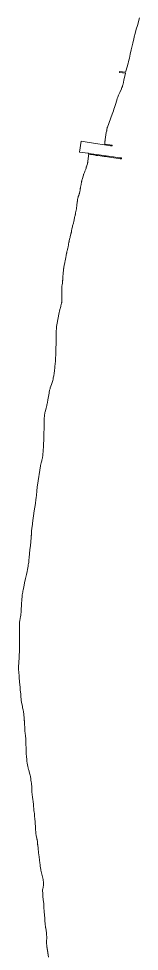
# Model space of a CAD drawing. Header units: metres. Extents: x 3 to 1027712, y 40 to 4430649.
# Drawn here: x 1023658 to 1023874, y 4425320 to 4426981 of the extents above; entities that cross this region are included whole.
import ezdxf

# ---------------------------------------------------------------- set-up
doc = ezdxf.new("R2010")
doc.units = ezdxf.units.M
doc.header["$MEASUREMENT"] = 0
doc.layers.add('RN_LIC_5_km', color=7, linetype='Continuous', lineweight=9, true_color=0xe5f2bf)
doc.layers.add('RN_ZEPA_5_km', color=7, linetype='Continuous', lineweight=9, true_color=0xc2d3f2)

msp = doc.modelspace()

# ---------------------------------------------------------------- linework, layer by layer
at = {"layer": 'RN_LIC_5_km'}
msp.add_lwpolyline([(1023711.7, 4425309.8), (1023708.5, 4425328.4), (1023708.5, 4425329), (1023708.2, 4425331.2), (1023708.1, 4425333.5), (1023708.1, 4425339.1), (1023708.2, 4425342.7), (1023707.6, 4425352.3), (1023707, 4425357.8), (1023706.5, 4425361), (1023706.1, 4425363.2), (1023705.3, 4425368.9), (1023704.8, 4425374.4), (1023704.7, 4425377.6), (1023704.6, 4425379.8), (1023704.5, 4425383.8), (1023703.9, 4425391.3), (1023703.3, 4425397.7), (1023702.8, 4425404.4), (1023702, 4425412.3), (1023701.5, 4425417.5), (1023701, 4425422.3), (1023700.7, 4425428.7), (1023701.4, 4425431.7), (1023701.7, 4425433.1), (1023702.1, 4425435.2), (1023702.3, 4425436.6), (1023702.4, 4425438.1), (1023702.5, 4425439.5), (1023702.4, 4425440.9), (1023702.4, 4425442.4), (1023702.3, 4425443.8), (1023702, 4425445.9), (1023701.7, 4425448.1), (1023701.2, 4425450.3), (1023700.8, 4425452.4), (1023700.1, 4425455.3), (1023699, 4425459.6), (1023697.8, 4425464.6), (1023697.5, 4425466.1), (1023697.1, 4425468.2), (1023697.1, 4425468.4), (1023697, 4425469.3), (1023696.8, 4425470.7), (1023696.7, 4425471.4), (1023696.5, 4425473.2), (1023695.9, 4425478.1), (1023695.5, 4425481.5), (1023694.6, 4425489.1), (1023694.5, 4425489.6), (1023694.4, 4425490.5), (1023694.1, 4425492), (1023694, 4425493.1), (1023693.8, 4425494.2), (1023693.5, 4425496.7), (1023693.5, 4425496.7), (1023693.4, 4425497.7), (1023693.1, 4425501.6), (1023693.1, 4425501.9), (1023693, 4425503.1), (1023692.7, 4425504.7), (1023692.3, 4425507.7), (1023692.2, 4425508.3), (1023692.1, 4425509.6), (1023692, 4425510.5), (1023691.5, 4425514.9), (1023690.9, 4425519.3), (1023690.9, 4425519.4), (1023690.8, 4425519.8), (1023690.5, 4425520.9), (1023689.4, 4425526.3), (1023689.2, 4425527.3), (1023688.9, 4425528.9), (1023688.8, 4425530), (1023688.7, 4425531.2), (1023688.6, 4425532.6), (1023688.5, 4425534), (1023688.4, 4425534.9), (1023688.1, 4425537.1), (1023688, 4425537.8), (1023687.9, 4425542.1), (1023687.6, 4425547.7), (1023687.5, 4425548.9), (1023686.7, 4425557.8), (1023686.6, 4425558.7), (1023686.5, 4425560.5), (1023686.4, 4425562.5), (1023686.2, 4425563.6), (1023686.1, 4425564.9), (1023686.1, 4425566.1), (1023686, 4425567.1), (1023685.9, 4425567.3), (1023685.8, 4425567.7), (1023685.3, 4425570.6), (1023685.3, 4425570.7), (1023685.3, 4425571), (1023685.2, 4425572.6), (1023685.2, 4425572.8), (1023685.1, 4425574.6), (1023685, 4425575.6), (1023684.8, 4425576.5), (1023684.8, 4425577), (1023684.8, 4425577.1), (1023684.7, 4425578), (1023684.6, 4425580.1), (1023684.5, 4425582), (1023684.3, 4425583.4), (1023684.3, 4425583.5), (1023684.2, 4425585.1), (1023684.2, 4425585.3), (1023684, 4425587.5), (1023683.8, 4425588), (1023683.6, 4425589.3), (1023683.5, 4425590.1), (1023683.3, 4425591.4), (1023683, 4425593.2), (1023682, 4425600.4), (1023681.9, 4425602.7), (1023681.8, 4425607.8), (1023681.6, 4425610.9), (1023681.4, 4425614), (1023681.2, 4425617), (1023680.9, 4425619.5), (1023680.5, 4425622.1), (1023680.1, 4425624.6), (1023680.1, 4425624.8), (1023680, 4425625.2), (1023679.7, 4425626.8), (1023679.6, 4425627.7), (1023679.2, 4425631), (1023679.1, 4425631.4), (1023678.5, 4425633.6), (1023677.6, 4425637.5), (1023676.8, 4425640.5), (1023676.7, 4425640.8), (1023676.1, 4425642.8), (1023675.6, 4425644), (1023675, 4425646.1), (1023674.8, 4425646.9), (1023674.3, 4425649.2), (1023674.2, 4425649.9), (1023673.9, 4425651.8), (1023673.8, 4425651.9), (1023673.7, 4425652.6), (1023673.2, 4425654.4), (1023673.2, 4425654.5), (1023673.2, 4425655), (1023672.7, 4425658.4), (1023672.7, 4425658.8), (1023672.5, 4425659.7), (1023672.5, 4425660.2), (1023671.9, 4425668.3), (1023671.8, 4425668.8), (1023671.7, 4425669.7), (1023671.6, 4425670.7), (1023671.6, 4425671.2), (1023671.6, 4425672.9), (1023671.5, 4425675), (1023671.4, 4425678.4), (1023671.4, 4425679.8), (1023671.4, 4425680), (1023671.4, 4425681.5), (1023671.1, 4425689.8), (1023671.1, 4425690.9), (1023670.9, 4425692.8), (1023670.9, 4425694.3), (1023670.7, 4425698.7), (1023670.7, 4425699.4), (1023670.3, 4425702.3), (1023670.1, 4425704.2), (1023670.1, 4425705.2), (1023670, 4425705.3), (1023669.9, 4425706.5), (1023669.3, 4425713.8), (1023669.3, 4425714.1), (1023669.3, 4425714.8), (1023669.2, 4425716.2), (1023668.7, 4425726.9), (1023668.6, 4425727.6), (1023668.3, 4425730.3), (1023668.2, 4425731.2), (1023668, 4425735.8), (1023667.8, 4425737.9), (1023667.6, 4425739.3), (1023667.5, 4425740.2), (1023667.4, 4425741.1), (1023667.2, 4425742.3), (1023667.1, 4425743.6), (1023666.9, 4425745.6), (1023666.7, 4425746.4), (1023665.9, 4425750.3), (1023665.2, 4425753.7), (1023665, 4425755.1), (1023664.7, 4425756.5), (1023663.4, 4425763.3), (1023662.7, 4425767.2), (1023662.5, 4425768.2), (1023662.4, 4425770.1), (1023662.1, 4425772), (1023661.9, 4425774.1), (1023661.9, 4425774.7), (1023661.9, 4425774.8), (1023662, 4425775.6), (1023662, 4425776.5), (1023661.9, 4425777), (1023661.7, 4425778.6), (1023661.3, 4425781.3), (1023661.2, 4425782.2), (1023660.9, 4425784.7), (1023660.9, 4425785), (1023660.6, 4425788.2), (1023660.6, 4425788.4), (1023660.5, 4425790), (1023659.7, 4425799.9), (1023659.2, 4425807.7), (1023658.9, 4425811), (1023658.9, 4425811.1), (1023658.8, 4425812), (1023658.3, 4425815.5), (1023658.3, 4425816.5), (1023658.2, 4425817.8), (1023658, 4425821.5), (1023658, 4425821.7), (1023658, 4425823.2), (1023657.9, 4425825.8), (1023657.9, 4425828.4), (1023658, 4425829), (1023658.2, 4425832.1), (1023658.3, 4425832.6), (1023659.3, 4425856.7), (1023659.5, 4425861.2), (1023659.5, 4425862.6), (1023659.5, 4425864.9), (1023659.6, 4425866.7), (1023659.4, 4425874.5), (1023659.3, 4425877.8), (1023659.3, 4425881), (1023659.3, 4425886.1), (1023659.3, 4425891.4), (1023659.3, 4425896.2), (1023659.4, 4425901), (1023659.5, 4425904.1), (1023659.5, 4425904.6), (1023659.6, 4425905.6), (1023659.7, 4425907), (1023659.9, 4425908.4), (1023660, 4425909.3), (1023661.3, 4425916.3), (1023661.7, 4425918.2), (1023662, 4425920.1), (1023662.2, 4425921.5), (1023662.4, 4425922.9), (1023662.6, 4425924.3), (1023662.6, 4425924.3), (1023662.7, 4425925.9), (1023662.7, 4425927.4), (1023662.8, 4425931.3), (1023662.9, 4425934.4), (1023663, 4425936.7), (1023663, 4425938.2), (1023663.2, 4425940.5), (1023663.5, 4425944.1), (1023663.8, 4425947.6), (1023664.1, 4425950.6), (1023664.4, 4425953), (1023664.6, 4425955), (1023664.9, 4425957.4), (1023665.3, 4425959.4), (1023665.7, 4425961.8), (1023666, 4425963.2), (1023666.6, 4425966.3), (1023667.8, 4425972), (1023668.7, 4425976.1), (1023670.5, 4425984.3), (1023671.9, 4425991.2), (1023673.1, 4425996.7), (1023673.8, 4426000.2), (1023674.3, 4426002.9), (1023674.9, 4426005.7), (1023675.3, 4426008.5), (1023675.7, 4426010.5), (1023676, 4426012.6), (1023676.3, 4426015.4), (1023676.5, 4426016.9), (1023676.9, 4426021.3), (1023678.2, 4426034.9), (1023679, 4426042.9), (1023680.2, 4426056.7), (1023680.8, 4426063.5), (1023681.3, 4426068.7), (1023681.8, 4426073.2), (1023682.2, 4426077), (1023682.6, 4426080.3), (1023682.9, 4426082.8), (1023686, 4426104.4), (1023687.9, 4426117.6), (1023688.9, 4426124.7), (1023689, 4426125.3), (1023689.2, 4426127.1), (1023690.4, 4426138.7), (1023690.8, 4426142.2), (1023691.1, 4426145.1), (1023691.4, 4426147.4), (1023691.8, 4426150.3), (1023697.1, 4426184.6), (1023697.2, 4426185.4), (1023698.4, 4426190.3), (1023699.3, 4426193.6), (1023699.6, 4426195.1), (1023699.9, 4426196.7), (1023700.4, 4426198.8), (1023700.6, 4426200.4), (1023701, 4426202.5), (1023701.3, 4426204.7), (1023701.5, 4426206.8), (1023701.7, 4426209), (1023701.9, 4426211.7), (1023702.1, 4426213.9), (1023702.3, 4426217.1), (1023702.4, 4426221.7), (1023702.9, 4426232.8), (1023703.1, 4426240.2), (1023703.2, 4426243.2), (1023703.4, 4426250.3), (1023703.5, 4426256.8), (1023703.6, 4426261.1), (1023703.7, 4426264.6), (1023703.8, 4426267.5), (1023703.9, 4426270.4), (1023704.1, 4426272.5), (1023704.1, 4426273.4), (1023704.3, 4426274.9), (1023704.4, 4426276), (1023704.7, 4426277.5), (1023705.1, 4426279.6), (1023705.4, 4426280.6), (1023707.1, 4426287.3), (1023707.8, 4426289.9), (1023708.4, 4426291.9), (1023708.7, 4426293.5), (1023709.1, 4426295), (1023709.6, 4426297.6), (1023710.3, 4426302), (1023711.4, 4426307.9), (1023711.9, 4426311.2), (1023712.4, 4426313.9), (1023712.9, 4426316.1), (1023713.4, 4426318.8), (1023713.5, 4426319.2), (1023713.8, 4426320.4), (1023714.3, 4426321.9), (1023714.7, 4426323.4), (1023715.7, 4426326.5), (1023716.7, 4426329.5), (1023717.3, 4426331.4), (1023717.8, 4426332.9), (1023718.4, 4426334.8), (1023718.9, 4426336.8), (1023719.5, 4426339.2), (1023720, 4426341.2), (1023720.4, 4426343.3), (1023720.7, 4426344.8), (1023721.1, 4426346.9), (1023721.3, 4426348.1), (1023721.7, 4426350.6), (1023722, 4426353), (1023722.3, 4426355.5), (1023722.6, 4426357.9), (1023722.9, 4426361.4), (1023723.4, 4426366.4), (1023723.7, 4426371.1), (1023724, 4426374.7), (1023724.2, 4426377.8), (1023724.4, 4426381), (1023724.5, 4426384.1), (1023724.6, 4426386.9), (1023724.8, 4426395.6), (1023724.9, 4426400.8), (1023725, 4426406.4), (1023725, 4426406.9), (1023725.1, 4426414.8), (1023725.2, 4426418.7), (1023725.2, 4426421.3), (1023725.3, 4426424), (1023725.4, 4426425.9), (1023725.5, 4426427.9), (1023725.7, 4426429.8), (1023725.9, 4426431.8), (1023726, 4426433.1), (1023726.4, 4426435.7), (1023730.3, 4426458), (1023730.4, 4426458.5), (1023730.8, 4426459.6), (1023730.9, 4426459.9), (1023731.2, 4426461), (1023732.4, 4426465), (1023732.6, 4426466), (1023733.3, 4426468.9), (1023734.2, 4426472.4), (1023734.5, 4426473.7), (1023734.7, 4426474.2), (1023734.8, 4426474.4), (1023734.9, 4426475), (1023734.9, 4426475), (1023735, 4426475.6), (1023735.1, 4426476.7), (1023735.1, 4426476.9), (1023735.2, 4426478.7), (1023735.2, 4426480.2), (1023735.2, 4426483.7), (1023735.1, 4426485.5), (1023735, 4426490.8), (1023735.1, 4426491.8), (1023735.2, 4426497.3), (1023735.4, 4426504.4), (1023735.5, 4426505.1), (1023735.7, 4426506.4), (1023736.3, 4426510.9), (1023736.4, 4426511.1), (1023736.4, 4426512), (1023736.6, 4426514.4), (1023736.7, 4426514.5), (1023736.8, 4426515.6), (1023737, 4426517.4), (1023737.1, 4426519), (1023737.3, 4426522.2), (1023737.6, 4426526.6), (1023737.7, 4426527.6), (1023737.8, 4426527.7), (1023737.9, 4426529.5), (1023738.1, 4426531.3), (1023738.3, 4426532.9), (1023738.5, 4426535.8), (1023738.5, 4426535.9), (1023738.6, 4426536.3), (1023739.1, 4426538.6), (1023740.3, 4426544.3), (1023740.7, 4426546), (1023740.9, 4426547.5), (1023741.2, 4426549.7), (1023741.3, 4426550), (1023741.7, 4426552.8), (1023742.2, 4426555.6), (1023742.8, 4426559.1), (1023743.1, 4426560.6), (1023743.2, 4426560.8), (1023743.5, 4426562), (1023743.8, 4426563.6), (1023744, 4426564.2), (1023744.5, 4426566.6), (1023744.8, 4426567.4), (1023745.5, 4426569.8), (1023745.6, 4426570.5), (1023746, 4426572.4), (1023746.3, 4426574.5), (1023747, 4426578.6), (1023747.1, 4426579.2), (1023747.3, 4426579.8), (1023747.9, 4426582.3), (1023748, 4426582.8), (1023748.1, 4426583.5), (1023748.3, 4426584.6), (1023748.3, 4426584.7), (1023748.6, 4426585.9), (1023749.1, 4426588), (1023749.2, 4426588.6), (1023749.6, 4426590.1), (1023750, 4426591.4), (1023750.1, 4426591.7), (1023750.3, 4426592.6), (1023751.4, 4426597.7), (1023751.5, 4426598.3), (1023751.6, 4426598.5), (1023751.7, 4426598.6), (1023751.7, 4426598.6), (1023751.7, 4426598.7), (1023751.8, 4426599.3), (1023752, 4426600), (1023752.3, 4426601.1), (1023752.5, 4426601.9), (1023752.7, 4426603.1), (1023752.8, 4426604.1), (1023753.1, 4426606), (1023753.2, 4426606.6), (1023753.8, 4426608.7), (1023754.3, 4426610.4), (1023754.4, 4426610.8), (1023754.6, 4426611.9), (1023755.1, 4426614), (1023755.4, 4426615), (1023755.9, 4426616.8), (1023756.1, 4426617.5), (1023756.5, 4426619.8), (1023757.7, 4426626.3), (1023757.8, 4426626.8), (1023758, 4426627.4), (1023758.4, 4426628.6), (1023759.1, 4426630.6), (1023759.1, 4426630.9), (1023759.3, 4426631.5), (1023759.4, 4426632.3), (1023759.5, 4426632.5), (1023760, 4426635.3), (1023761.1, 4426640.1), (1023761.2, 4426640.6), (1023761.4, 4426642), (1023761.4, 4426642.4), (1023761.4, 4426642.9), (1023761.4, 4426643.6), (1023761.4, 4426644), (1023761.4, 4426644.1), (1023761.7, 4426645.5), (1023761.8, 4426646.4), (1023761.8, 4426647), (1023761.9, 4426647.6), (1023762, 4426648.8), (1023762.2, 4426650.5), (1023762.5, 4426652.6), (1023762.6, 4426652.8), (1023762.8, 4426654), (1023762.9, 4426654.9), (1023762.9, 4426655.2), (1023763, 4426655.7), (1023763, 4426657.1), (1023763, 4426657.2), (1023763.1, 4426657.8), (1023763.3, 4426658.8), (1023763.9, 4426661.5), (1023764.3, 4426663.2), (1023764.5, 4426663.9), (1023764.6, 4426664.1), (1023765.4, 4426666.3), (1023766.3, 4426669.1), (1023766.4, 4426669.2), (1023766.6, 4426670), (1023767.6, 4426673.8), (1023767.6, 4426674), (1023767.8, 4426674.9), (1023768, 4426676.3), (1023768.1, 4426676.5), (1023768.1, 4426677), (1023768, 4426677.6), (1023768, 4426677.7), (1023768.1, 4426678.1), (1023768.3, 4426678.7), (1023768.5, 4426679.5), (1023768.8, 4426680.9), (1023768.9, 4426681.4), (1023769.1, 4426682.7), (1023769.2, 4426683.1), (1023769.3, 4426683.7), (1023769.6, 4426684.9), (1023769.7, 4426685), (1023769.9, 4426686.1), (1023770.5, 4426689.7), (1023770.5, 4426690.3), (1023770.6, 4426690.5), (1023770.7, 4426691.3), (1023770.8, 4426691.6), (1023771.3, 4426693.7), (1023771.6, 4426694.7), (1023773.9, 4426702.6), (1023774.3, 4426704), (1023774.4, 4426704.2), (1023774.7, 4426704.8), (1023775.2, 4426706.1), (1023775.6, 4426707.1), (1023776.2, 4426708.8), (1023776.5, 4426709.4), (1023776.6, 4426709.7), (1023777, 4426710.6), (1023778.1, 4426713.3), (1023778.5, 4426714.7), (1023778.6, 4426714.9), (1023778.7, 4426715.4), (1023778.7, 4426715.5), (1023779, 4426716.4), (1023779.2, 4426717), (1023779.7, 4426718.4), (1023779.8, 4426718.6), (1023780.1, 4426719.6), (1023781.1, 4426722.8), (1023781.4, 4426724.1), (1023781.5, 4426724.7), (1023781.6, 4426726.4), (1023781.6, 4426726.5), (1023781.7, 4426727), (1023781.7, 4426727), (1023781.9, 4426728.1), (1023782.3, 4426730.4), (1023782.3, 4426730.8), (1023782.4, 4426731.6), (1023782.5, 4426732.3), (1023783.1, 4426736.4), (1023783.2, 4426736.9), (1023783.2, 4426737.3), (1023783.2, 4426738), (1023783.3, 4426739.3), (1023783.2, 4426739.5), (1023783.2, 4426739.6), (1023783.3, 4426739.6), (1023783.6, 4426739.7), (1023783.9, 4426739.6), (1023783.9, 4426739.6), (1023784.7, 4426739.5), (1023786.6, 4426739.4), (1023788.4, 4426739.2), (1023788.6, 4426739.2), (1023789.4, 4426739.1), (1023790.1, 4426739), (1023790.3, 4426739), (1023792.2, 4426738.7), (1023793.1, 4426738.5), (1023796.8, 4426737.7), (1023797.7, 4426737.6), (1023797.7, 4426737.6), (1023798.7, 4426737.5), (1023800.4, 4426737.2), (1023810.8, 4426735.9), (1023812.6, 4426735.6), (1023824.8, 4426733.9), (1023839.6, 4426731.7), (1023841.7, 4426731.5), (1023841.9, 4426731.5), (1023842, 4426731.6), (1023842.2, 4426731.8), (1023842.2, 4426732), (1023842.2, 4426732.5), (1023842.2, 4426732.6), (1023842.1, 4426732.7), (1023841.9, 4426732.8), (1023841.9, 4426732.8), (1023841.5, 4426733), (1023841.2, 4426733), (1023840.5, 4426733.2), (1023839, 4426733.3), (1023838.8, 4426733.3), (1023834.3, 4426734), (1023827.5, 4426734.9), (1023818.5, 4426736.2), (1023814.3, 4426736.9), (1023814, 4426736.8), (1023813.9, 4426736.8), (1023813.5, 4426736.9), (1023802.1, 4426738.5), (1023797.4, 4426739.2), (1023783.2, 4426741.2), (1023782.1, 4426741.4), (1023771.5, 4426742.9), (1023767.4, 4426743.4), (1023767.1, 4426743.5), (1023767, 4426743.5), (1023769.9, 4426762.7), (1023770, 4426762.7), (1023795.4, 4426758.8), (1023811.8, 4426756.3), (1023822.4, 4426754.6), (1023823.8, 4426754.4), (1023824.6, 4426754.4), (1023824.7, 4426754.4), (1023824.9, 4426754.4), (1023825, 4426754.5), (1023825, 4426754.6), (1023825.1, 4426754.8), (1023825.3, 4426755.2), (1023825.3, 4426755.6), (1023825.3, 4426755.6), (1023825.3, 4426755.7), (1023825.3, 4426755.7), (1023825.3, 4426755.8), (1023812.3, 4426757.7), (1023812.2, 4426757.7), (1023812, 4426759.4), (1023812, 4426759.5), (1023812, 4426759.7), (1023812.2, 4426762), (1023812.3, 4426762.7), (1023812.5, 4426763.4), (1023812.7, 4426764.6), (1023812.8, 4426765.3), (1023813, 4426767.1), (1023813.2, 4426768.8), (1023813.3, 4426769.4), (1023813.5, 4426770.7), (1023813.6, 4426771.4), (1023813.7, 4426773), (1023813.8, 4426774.3), (1023814, 4426775.1), (1023814.6, 4426778), (1023814.8, 4426778.6), (1023815.3, 4426780.5), (1023815.5, 4426781.1), (1023815.7, 4426782.2), (1023815.9, 4426783.1), (1023816.5, 4426787.2), (1023816.6, 4426787.5), (1023816.8, 4426788), (1023825.3, 4426810.9), (1023826.5, 4426814.1), (1023827.4, 4426816.7), (1023828.4, 4426819.9), (1023829.5, 4426823.2), (1023831.1, 4426828.4), (1023833.5, 4426836.1), (1023834.4, 4426838.7), (1023834.8, 4426839.9), (1023835.4, 4426841.6), (1023836.1, 4426843.3), (1023836.8, 4426845), (1023837.7, 4426847.2), (1023838.7, 4426849.4), (1023841.7, 4426856), (1023842.2, 4426857.1), (1023842.8, 4426858.8), (1023843.5, 4426860.5), (1023843.8, 4426861.7), (1023844.4, 4426863.4), (1023844.7, 4426864.6), (1023844.7, 4426864.7), (1023846.3, 4426871.4), (1023849.4, 4426883.8), (1023838.4, 4426885.3), (1023838.6, 4426887.2), (1023849.3, 4426885.7), (1023849.4, 4426886), (1023852.6, 4426897.2), (1023853.4, 4426900), (1023853.9, 4426901.9), (1023854.5, 4426904.3), (1023855.2, 4426907.1), (1023856, 4426910.9), (1023857.5, 4426917.7), (1023859.4, 4426925.8), (1023862.1, 4426937.6), (1023862.2, 4426938.2), (1023863.8, 4426944.4), (1023864.8, 4426948.5), (1023866.5, 4426954.7), (1023868.5, 4426962.2), (1023870.3, 4426969.1), (1023874, 4426982.8)], dxfattribs=at)
at = {"layer": 'RN_ZEPA_5_km'}
msp.add_lwpolyline([(1023711.7, 4425309.8), (1023709.6, 4425321.8), (1023708.5, 4425328.4), (1023708.5, 4425329), (1023708.2, 4425331.2), (1023708.1, 4425333.5), (1023708.1, 4425339.1), (1023708.2, 4425342.7), (1023707.6, 4425352.3), (1023707, 4425357.8), (1023706.1, 4425363.2), (1023705.3, 4425368.9), (1023704.8, 4425374.4), (1023704.7, 4425377.6), (1023704.6, 4425379.8), (1023704.5, 4425383.8), (1023703.9, 4425391.3), (1023703.3, 4425397.7), (1023702.8, 4425404.4), (1023702, 4425412.3), (1023701.5, 4425417.5), (1023701, 4425422.3), (1023700.7, 4425428.7), (1023701.4, 4425431.7), (1023701.7, 4425433.1), (1023702.1, 4425435.2), (1023702.3, 4425436.6), (1023702.4, 4425438.1), (1023702.5, 4425439.5), (1023702.4, 4425440.9), (1023702.4, 4425442.4), (1023702.3, 4425443.8), (1023702, 4425445.9), (1023701.7, 4425448.1), (1023701.2, 4425450.3), (1023700.8, 4425452.4), (1023700.1, 4425455.3), (1023699, 4425459.6), (1023697.8, 4425464.6), (1023697.5, 4425466.1), (1023697.1, 4425468.2), (1023697.1, 4425468.4), (1023697, 4425469.3), (1023696.7, 4425471.4), (1023696.5, 4425473.2), (1023695.9, 4425478.1), (1023695.5, 4425481.5), (1023694.6, 4425489.1), (1023694.5, 4425489.6), (1023694.4, 4425490.5), (1023694.1, 4425492), (1023694, 4425493.1), (1023693.8, 4425494.2), (1023693.5, 4425496.7), (1023693.4, 4425497.7), (1023693.1, 4425501.6), (1023693.1, 4425501.9), (1023693, 4425503.1), (1023692.7, 4425504.7), (1023692.3, 4425507.7), (1023692.2, 4425508.3), (1023692.1, 4425509.6), (1023692, 4425510.5), (1023691.5, 4425514.9), (1023690.9, 4425519.3), (1023690.9, 4425519.4), (1023690.8, 4425519.8), (1023690.5, 4425520.9), (1023689.4, 4425526.3), (1023689.2, 4425527.3), (1023688.9, 4425528.9), (1023688.8, 4425530), (1023688.7, 4425531.2), (1023688.6, 4425532.6), (1023688.5, 4425534), (1023688.4, 4425534.9), (1023688.1, 4425537.1), (1023688, 4425537.8), (1023687.9, 4425542.1), (1023687.6, 4425547.7), (1023687.5, 4425548.9), (1023686.7, 4425557.8), (1023686.6, 4425558.7), (1023686.5, 4425560.5), (1023686.4, 4425562.5), (1023686.2, 4425563.6), (1023686.1, 4425564.9), (1023686.1, 4425566.1), (1023686, 4425567.1), (1023685.9, 4425567.3), (1023685.8, 4425567.7), (1023685.3, 4425570.6), (1023685.3, 4425570.7), (1023685.3, 4425571), (1023685.2, 4425572.6), (1023685.2, 4425572.8), (1023685.1, 4425574.6), (1023685, 4425575.6), (1023684.8, 4425576.5), (1023684.8, 4425577), (1023684.8, 4425577.1), (1023684.7, 4425578), (1023684.6, 4425580.1), (1023684.5, 4425582), (1023684.3, 4425583.4), (1023684.3, 4425583.5), (1023684.2, 4425585.3), (1023684, 4425587.5), (1023683.8, 4425588), (1023683.6, 4425589.3), (1023683.5, 4425590.1), (1023683.3, 4425591.4), (1023683, 4425593.2), (1023682, 4425600.4), (1023681.9, 4425602.7), (1023681.8, 4425607.8), (1023681.6, 4425610.9), (1023681.4, 4425614), (1023681.2, 4425617), (1023680.9, 4425619.5), (1023680.5, 4425622.1), (1023680.1, 4425624.8), (1023680, 4425625.2), (1023679.7, 4425626.8), (1023679.6, 4425627.7), (1023679.2, 4425631), (1023679.1, 4425631.4), (1023678.5, 4425633.6), (1023677.6, 4425637.5), (1023676.8, 4425640.5), (1023676.7, 4425640.8), (1023676.1, 4425642.8), (1023675.6, 4425644), (1023675, 4425646.1), (1023674.8, 4425646.9), (1023674.3, 4425649.2), (1023674.2, 4425649.9), (1023673.9, 4425651.8), (1023673.8, 4425651.9), (1023673.7, 4425652.6), (1023673.2, 4425654.4), (1023673.2, 4425654.5), (1023673.2, 4425655), (1023672.7, 4425658.4), (1023672.7, 4425658.8), (1023672.5, 4425659.7), (1023672.5, 4425660.2), (1023671.9, 4425668.3), (1023671.8, 4425668.8), (1023671.7, 4425669.7), (1023671.6, 4425670.7), (1023671.6, 4425671.2), (1023671.6, 4425672.9), (1023671.5, 4425675), (1023671.4, 4425678.4), (1023671.4, 4425679.8), (1023671.4, 4425680), (1023671.4, 4425681.5), (1023671.1, 4425689.8), (1023671.1, 4425690.9), (1023670.9, 4425692.8), (1023670.9, 4425694.3), (1023670.7, 4425698.7), (1023670.7, 4425699.4), (1023670.3, 4425702.3), (1023670.1, 4425704.2), (1023670.1, 4425705.2), (1023670, 4425705.3), (1023669.9, 4425706.5), (1023669.3, 4425713.8), (1023669.3, 4425714.1), (1023669.3, 4425714.8), (1023669.2, 4425716.2), (1023668.7, 4425726.9), (1023668.6, 4425727.6), (1023668.3, 4425730.3), (1023668.2, 4425731.2), (1023668, 4425735.8), (1023667.8, 4425737.9), (1023667.6, 4425739.3), (1023667.5, 4425740.2), (1023667.4, 4425741.1), (1023667.2, 4425742.3), (1023667.1, 4425743.6), (1023666.9, 4425745.6), (1023666.7, 4425746.4), (1023665.9, 4425750.3), (1023665.2, 4425753.7), (1023665, 4425755.1), (1023664.7, 4425756.5), (1023663.4, 4425763.3), (1023662.7, 4425767.2), (1023662.5, 4425768.2), (1023662.4, 4425770.1), (1023662.1, 4425772), (1023661.9, 4425774.1), (1023661.9, 4425774.7), (1023661.9, 4425774.8), (1023662, 4425775.6), (1023662, 4425776.5), (1023661.9, 4425777), (1023661.7, 4425778.6), (1023661.3, 4425781.3), (1023661.2, 4425782.2), (1023660.9, 4425785), (1023660.6, 4425788.2), (1023660.5, 4425790), (1023659.7, 4425799.9), (1023659.2, 4425807.7), (1023658.9, 4425811), (1023658.9, 4425811.1), (1023658.8, 4425812), (1023658.3, 4425815.5), (1023658.3, 4425816.5), (1023658.2, 4425817.8), (1023658, 4425821.5), (1023658, 4425821.7), (1023658, 4425823.2), (1023657.9, 4425825.8), (1023657.9, 4425828.4), (1023658, 4425829), (1023658.2, 4425832.1), (1023658.3, 4425832.6), (1023659.3, 4425856.7), (1023659.5, 4425861.2), (1023659.5, 4425862.6), (1023659.5, 4425864.9), (1023659.6, 4425866.7), (1023659.4, 4425874.5), (1023659.3, 4425877.8), (1023659.3, 4425881), (1023659.3, 4425886.1), (1023659.3, 4425891.4), (1023659.3, 4425896.2), (1023659.4, 4425901), (1023659.5, 4425904.1), (1023659.5, 4425904.6), (1023659.6, 4425905.6), (1023659.7, 4425907), (1023659.9, 4425908.4), (1023660, 4425909.3), (1023661.3, 4425916.3), (1023661.7, 4425918.2), (1023662, 4425920.1), (1023662.2, 4425921.5), (1023662.4, 4425922.9), (1023662.6, 4425924.3), (1023662.6, 4425924.3), (1023662.7, 4425925.9), (1023662.7, 4425927.4), (1023662.8, 4425931.3), (1023662.9, 4425934.4), (1023663, 4425936.7), (1023663, 4425938.2), (1023663.2, 4425940.5), (1023663.5, 4425944.1), (1023663.8, 4425947.6), (1023664.1, 4425950.6), (1023664.4, 4425953), (1023664.6, 4425955), (1023664.9, 4425957.4), (1023665.3, 4425959.4), (1023665.7, 4425961.8), (1023666, 4425963.2), (1023666, 4425963.4), (1023666.6, 4425966.3), (1023667.8, 4425972), (1023668.7, 4425976.1), (1023670.5, 4425984.3), (1023671.9, 4425991.2), (1023673.1, 4425996.7), (1023673.8, 4426000.2), (1023674.3, 4426002.9), (1023674.9, 4426005.7), (1023675.3, 4426008.5), (1023675.7, 4426010.5), (1023676, 4426012.6), (1023676.3, 4426015.4), (1023676.5, 4426016.9), (1023676.9, 4426021.3), (1023678.2, 4426034.9), (1023679, 4426042.9), (1023680.2, 4426056.7), (1023680.5, 4426059.7), (1023680.8, 4426063.5), (1023681.3, 4426068.7), (1023681.8, 4426073.2), (1023682.2, 4426077), (1023682.6, 4426080.3), (1023682.9, 4426082.8), (1023686, 4426104.4), (1023687.9, 4426117.6), (1023688.9, 4426124.7), (1023689, 4426125.3), (1023689.2, 4426127.1), (1023690.4, 4426138.7), (1023690.8, 4426142.2), (1023691.1, 4426145.1), (1023691.4, 4426147.4), (1023691.8, 4426150.3), (1023697.1, 4426184.6), (1023697.2, 4426185.4), (1023698.4, 4426190.3), (1023699.3, 4426193.6), (1023699.6, 4426195.1), (1023699.9, 4426196.7), (1023700.4, 4426198.8), (1023700.6, 4426200.4), (1023701, 4426202.5), (1023701.3, 4426204.7), (1023701.5, 4426206.8), (1023701.7, 4426209), (1023701.9, 4426211.7), (1023702.1, 4426213.9), (1023702.3, 4426217.1), (1023702.4, 4426221.7), (1023702.9, 4426232.8), (1023703.1, 4426240.2), (1023703.2, 4426243.2), (1023703.4, 4426250.3), (1023703.5, 4426256.8), (1023703.6, 4426261.1), (1023703.7, 4426264.6), (1023703.8, 4426267.5), (1023703.9, 4426270.4), (1023704.1, 4426272.5), (1023704.1, 4426273.4), (1023704.3, 4426274.9), (1023704.4, 4426276), (1023704.7, 4426277.5), (1023705.1, 4426279.6), (1023705.4, 4426280.6), (1023707.1, 4426287.3), (1023707.8, 4426289.9), (1023708.4, 4426291.9), (1023708.7, 4426293.5), (1023709.1, 4426295), (1023709.6, 4426297.6), (1023710.3, 4426302), (1023711.4, 4426307.9), (1023711.9, 4426311.2), (1023712.4, 4426313.9), (1023712.9, 4426316.1), (1023713.4, 4426318.8), (1023713.5, 4426319.2), (1023713.8, 4426320.4), (1023714.3, 4426321.9), (1023714.7, 4426323.4), (1023715.7, 4426326.5), (1023716.7, 4426329.5), (1023717.3, 4426331.4), (1023717.8, 4426332.9), (1023718.4, 4426334.8), (1023718.9, 4426336.8), (1023719.5, 4426339.2), (1023720, 4426341.2), (1023720.4, 4426343.3), (1023720.7, 4426344.8), (1023721.1, 4426346.9), (1023721.3, 4426348.1), (1023721.7, 4426350.6), (1023722, 4426353), (1023722.3, 4426355.5), (1023722.6, 4426357.9), (1023722.9, 4426361.4), (1023723.4, 4426366.4), (1023723.7, 4426371.1), (1023724, 4426374.7), (1023724.2, 4426377.8), (1023724.4, 4426381), (1023724.5, 4426384.1), (1023724.6, 4426386.9), (1023724.8, 4426395.6), (1023724.9, 4426400.8), (1023725, 4426406.4), (1023725, 4426406.9), (1023725.1, 4426414.8), (1023725.2, 4426418.7), (1023725.2, 4426421.3), (1023725.3, 4426424), (1023725.4, 4426425.9), (1023725.5, 4426427.9), (1023725.7, 4426429.8), (1023725.9, 4426431.8), (1023726, 4426433.1), (1023726.4, 4426435.7), (1023730.3, 4426458), (1023730.4, 4426458.5), (1023730.8, 4426459.6), (1023730.9, 4426459.9), (1023731.2, 4426461), (1023732.4, 4426465), (1023732.6, 4426466), (1023733.3, 4426468.9), (1023734.2, 4426472.4), (1023734.5, 4426473.7), (1023734.7, 4426474.2), (1023734.8, 4426474.4), (1023734.9, 4426475), (1023734.9, 4426475), (1023735, 4426475.6), (1023735.1, 4426476.9), (1023735.2, 4426478.7), (1023735.2, 4426480.2), (1023735.2, 4426483.7), (1023735.1, 4426485.5), (1023735, 4426490.8), (1023735.1, 4426491.8), (1023735.2, 4426497.3), (1023735.4, 4426504.4), (1023735.5, 4426505.1), (1023735.7, 4426506.4), (1023736.3, 4426510.9), (1023736.4, 4426511.1), (1023736.4, 4426512), (1023736.6, 4426514.4), (1023736.7, 4426514.5), (1023736.8, 4426515.6), (1023737, 4426517.4), (1023737.1, 4426519), (1023737.3, 4426522.2), (1023737.6, 4426526.6), (1023737.7, 4426527.6), (1023737.9, 4426529.5), (1023738.1, 4426531.3), (1023738.3, 4426532.9), (1023738.5, 4426535.8), (1023738.5, 4426535.9), (1023738.6, 4426536.3), (1023739.1, 4426538.6), (1023740.3, 4426544.3), (1023740.7, 4426546), (1023740.9, 4426547.5), (1023741.2, 4426549.7), (1023741.3, 4426550), (1023741.7, 4426552.8), (1023742.2, 4426555.6), (1023742.8, 4426559.1), (1023743.1, 4426560.6), (1023743.5, 4426562), (1023744, 4426564.2), (1023744.5, 4426566.6), (1023744.8, 4426567.4), (1023745.5, 4426569.8), (1023745.6, 4426570.5), (1023746, 4426572.4), (1023746.3, 4426574.5), (1023747, 4426578.6), (1023747.1, 4426579.2), (1023747.3, 4426579.8), (1023747.9, 4426582.3), (1023748, 4426582.8), (1023748.1, 4426583.5), (1023748.3, 4426584.6), (1023748.3, 4426584.7), (1023748.6, 4426585.9), (1023749.1, 4426588), (1023749.2, 4426588.6), (1023749.6, 4426590.1), (1023750, 4426591.4), (1023750.1, 4426591.7), (1023750.3, 4426592.6), (1023751.4, 4426597.7), (1023751.5, 4426598.3), (1023751.6, 4426598.5), (1023751.7, 4426598.6), (1023751.7, 4426598.6), (1023751.7, 4426598.7), (1023751.8, 4426599.3), (1023752, 4426600), (1023752.3, 4426601.1), (1023752.5, 4426601.9), (1023752.7, 4426603.1), (1023752.8, 4426604.1), (1023753.1, 4426606), (1023753.2, 4426606.6), (1023753.8, 4426608.7), (1023754.3, 4426610.4), (1023754.4, 4426610.8), (1023754.6, 4426611.9), (1023755.1, 4426614), (1023755.4, 4426615), (1023755.9, 4426616.8), (1023756.1, 4426617.5), (1023756.5, 4426619.8), (1023757.7, 4426626.3), (1023757.8, 4426626.8), (1023758, 4426627.4), (1023758.4, 4426628.6), (1023759.1, 4426630.6), (1023759.1, 4426630.9), (1023759.3, 4426631.5), (1023759.4, 4426632.3), (1023759.5, 4426632.5), (1023760, 4426635.3), (1023761.1, 4426640.1), (1023761.2, 4426640.6), (1023761.4, 4426642), (1023761.4, 4426642.4), (1023761.4, 4426642.9), (1023761.4, 4426643.6), (1023761.4, 4426644), (1023761.4, 4426644.1), (1023761.7, 4426645.5), (1023761.8, 4426646.4), (1023761.8, 4426647), (1023762, 4426648.8), (1023762.2, 4426650.5), (1023762.6, 4426652.8), (1023762.8, 4426654), (1023762.9, 4426654.9), (1023762.9, 4426655.2), (1023763, 4426655.7), (1023763, 4426657.1), (1023763, 4426657.2), (1023763.1, 4426657.8), (1023763.3, 4426658.8), (1023763.9, 4426661.5), (1023764.3, 4426663.2), (1023764.5, 4426663.9), (1023765.4, 4426666.3), (1023766.3, 4426669.1), (1023766.4, 4426669.2), (1023766.6, 4426670), (1023767.6, 4426673.8), (1023767.6, 4426674), (1023767.8, 4426674.9), (1023768.1, 4426676.5), (1023768.1, 4426677), (1023768, 4426677.6), (1023768, 4426677.7), (1023768.1, 4426678.1), (1023768.3, 4426678.7), (1023768.5, 4426679.5), (1023768.8, 4426680.9), (1023768.9, 4426681.4), (1023769.1, 4426682.7), (1023769.2, 4426683.1), (1023769.3, 4426683.7), (1023769.6, 4426684.9), (1023769.7, 4426685), (1023769.9, 4426686.1), (1023770.5, 4426689.7), (1023770.5, 4426690.3), (1023770.6, 4426690.5), (1023770.7, 4426691.3), (1023770.8, 4426691.6), (1023771.3, 4426693.7), (1023771.6, 4426694.7), (1023773.9, 4426702.6), (1023774.3, 4426704), (1023774.4, 4426704.2), (1023774.7, 4426704.8), (1023775.2, 4426706.1), (1023775.6, 4426707.1), (1023776.2, 4426708.8), (1023776.5, 4426709.4), (1023776.6, 4426709.7), (1023777, 4426710.6), (1023778.1, 4426713.3), (1023778.5, 4426714.7), (1023778.6, 4426714.9), (1023778.7, 4426715.4), (1023778.7, 4426715.5), (1023779, 4426716.4), (1023779.2, 4426717), (1023779.7, 4426718.4), (1023779.8, 4426718.6), (1023780.1, 4426719.6), (1023781.1, 4426722.8), (1023781.4, 4426724.1), (1023781.5, 4426724.7), (1023781.6, 4426726.4), (1023781.6, 4426726.5), (1023781.7, 4426727), (1023781.7, 4426727), (1023781.9, 4426728.1), (1023782.3, 4426730.8), (1023782.4, 4426731.6), (1023782.5, 4426732.3), (1023783.1, 4426736.4), (1023783.2, 4426736.9), (1023783.2, 4426737.3), (1023783.2, 4426738), (1023783.3, 4426739.3), (1023783.2, 4426739.5), (1023783.2, 4426739.6), (1023783.3, 4426739.6), (1023783.6, 4426739.7), (1023783.9, 4426739.6), (1023784.7, 4426739.5), (1023786.6, 4426739.4), (1023788.6, 4426739.2), (1023789.4, 4426739.1), (1023790.3, 4426739), (1023792.2, 4426738.7), (1023793.1, 4426738.5), (1023796.8, 4426737.7), (1023797.7, 4426737.6), (1023797.7, 4426737.6), (1023798.7, 4426737.5), (1023800.4, 4426737.2), (1023810.8, 4426735.9), (1023812.6, 4426735.6), (1023824.8, 4426733.9), (1023839.6, 4426731.7), (1023841.7, 4426731.5), (1023841.9, 4426731.5), (1023842, 4426731.6), (1023842.2, 4426731.8), (1023842.2, 4426732), (1023842.2, 4426732.5), (1023842.2, 4426732.6), (1023842.1, 4426732.7), (1023841.9, 4426732.8), (1023841.9, 4426732.8), (1023841.5, 4426733), (1023841.2, 4426733), (1023840.5, 4426733.2), (1023839, 4426733.3), (1023838.8, 4426733.3), (1023834.3, 4426734), (1023827.5, 4426734.9), (1023818.5, 4426736.2), (1023814.3, 4426736.9), (1023814, 4426736.8), (1023813.9, 4426736.8), (1023813.5, 4426736.9), (1023802.1, 4426738.5), (1023797.4, 4426739.2), (1023783.2, 4426741.2), (1023782.1, 4426741.4), (1023771.5, 4426742.9), (1023767.1, 4426743.5), (1023770, 4426762.7), (1023795.4, 4426758.8), (1023811.8, 4426756.3), (1023822.4, 4426754.6), (1023823.8, 4426754.4), (1023824.6, 4426754.4), (1023824.7, 4426754.4), (1023824.9, 4426754.4), (1023825, 4426754.5), (1023825, 4426754.6), (1023825.1, 4426754.8), (1023825.3, 4426755.2), (1023825.3, 4426755.6), (1023825.3, 4426755.7), (1023825.3, 4426755.7), (1023825.3, 4426755.8), (1023812.3, 4426757.7), (1023812.2, 4426757.7), (1023812, 4426759.4), (1023812, 4426759.5), (1023812, 4426759.7), (1023812.2, 4426762), (1023812.3, 4426762.7), (1023812.5, 4426763.4), (1023812.7, 4426764.6), (1023812.8, 4426765.3), (1023813, 4426767.1), (1023813.2, 4426768.8), (1023813.3, 4426769.4), (1023813.5, 4426770.7), (1023813.6, 4426771.4), (1023813.7, 4426773), (1023813.8, 4426774.3), (1023814, 4426775.1), (1023814.6, 4426778), (1023814.8, 4426778.6), (1023815.3, 4426780.5), (1023815.5, 4426781.1), (1023815.7, 4426782.2), (1023815.9, 4426783.1), (1023816.5, 4426787.2), (1023816.6, 4426787.5), (1023816.8, 4426788), (1023825.3, 4426810.9), (1023826.5, 4426814.1), (1023827.4, 4426816.7), (1023828.4, 4426819.9), (1023829.5, 4426823.2), (1023831.1, 4426828.4), (1023833.5, 4426836.1), (1023834.4, 4426838.7), (1023834.8, 4426839.9), (1023835.4, 4426841.6), (1023836.1, 4426843.3), (1023836.8, 4426845), (1023837.7, 4426847.2), (1023838.7, 4426849.4), (1023841.7, 4426856), (1023842.2, 4426857.1), (1023842.8, 4426858.8), (1023843.5, 4426860.5), (1023843.8, 4426861.7), (1023844.4, 4426863.4), (1023844.7, 4426864.6), (1023844.7, 4426864.7), (1023846.3, 4426871.4), (1023849.4, 4426883.8), (1023838.4, 4426885.3), (1023838.6, 4426887.2), (1023849.3, 4426885.7), (1023849.4, 4426886), (1023852.6, 4426897.2), (1023853.4, 4426900), (1023853.9, 4426901.9), (1023854.5, 4426904.3), (1023855.2, 4426907.1), (1023856, 4426910.9), (1023857.5, 4426917.7), (1023857.7, 4426918.6), (1023859.4, 4426925.8), (1023862.1, 4426937.6), (1023862.2, 4426938.2), (1023863.8, 4426944.4), (1023864.8, 4426948.5), (1023866.5, 4426954.7), (1023868.5, 4426962.2), (1023870.3, 4426969.1), (1023874, 4426982.8)], dxfattribs=at)

doc.saveas('drawing.dxf')
